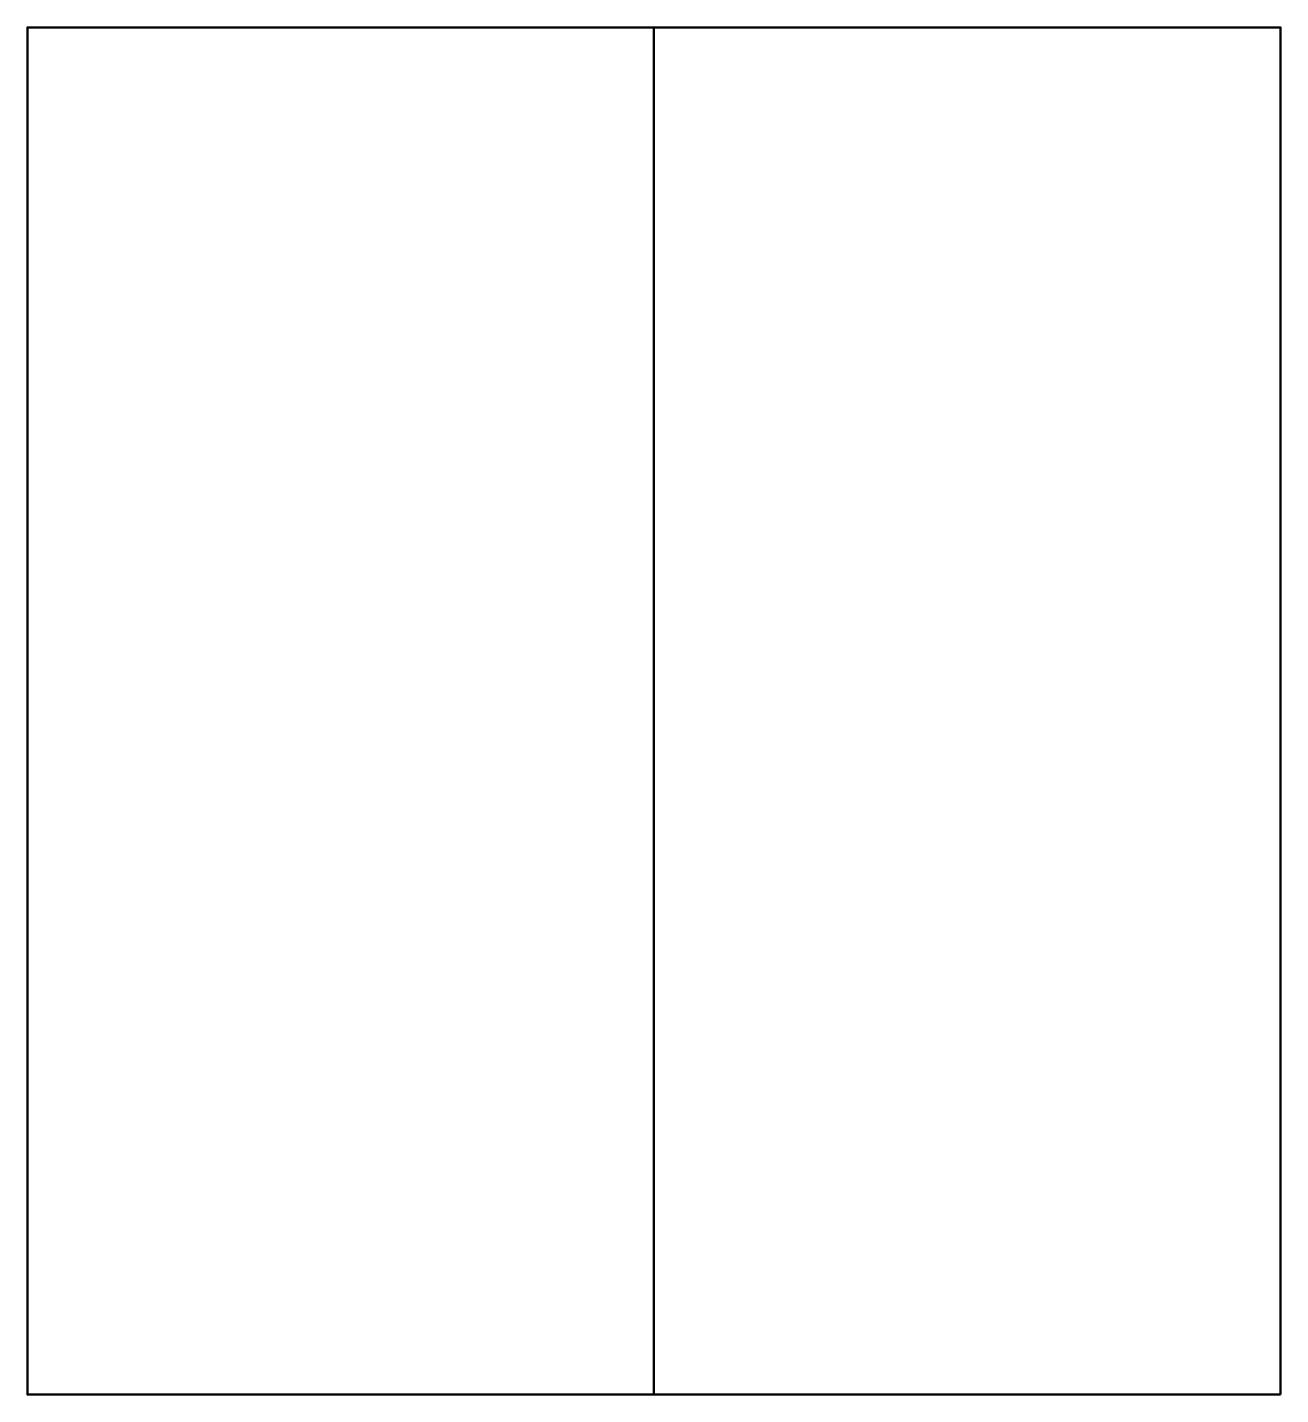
# Model space of a CAD drawing. Header units: millimetres. Extents: x 0 to 110, y 0 to 120.
import ezdxf

# ---------------------------------------------------------------- set-up
doc = ezdxf.new("R2010")
doc.units = ezdxf.units.MM
doc.layers.add('IV_BEND_DOWN', color=250, linetype='Continuous', lineweight=50)
doc.layers.add('IV_OUTER_PROFILE', color=7, linetype='Continuous', lineweight=50)

msp = doc.modelspace()

# ---------------------------------------------------------------- linework, layer by layer
at = {"layer": 'IV_BEND_DOWN'}
msp.add_line((55, 0), (55, 120), dxfattribs=at)
at = {"layer": 'IV_OUTER_PROFILE', "flags": 128}
msp.add_lwpolyline([(110, 0), (0, 0), (0, 120), (110, 120)], close=True, dxfattribs=at)

doc.saveas('drawing.dxf')
